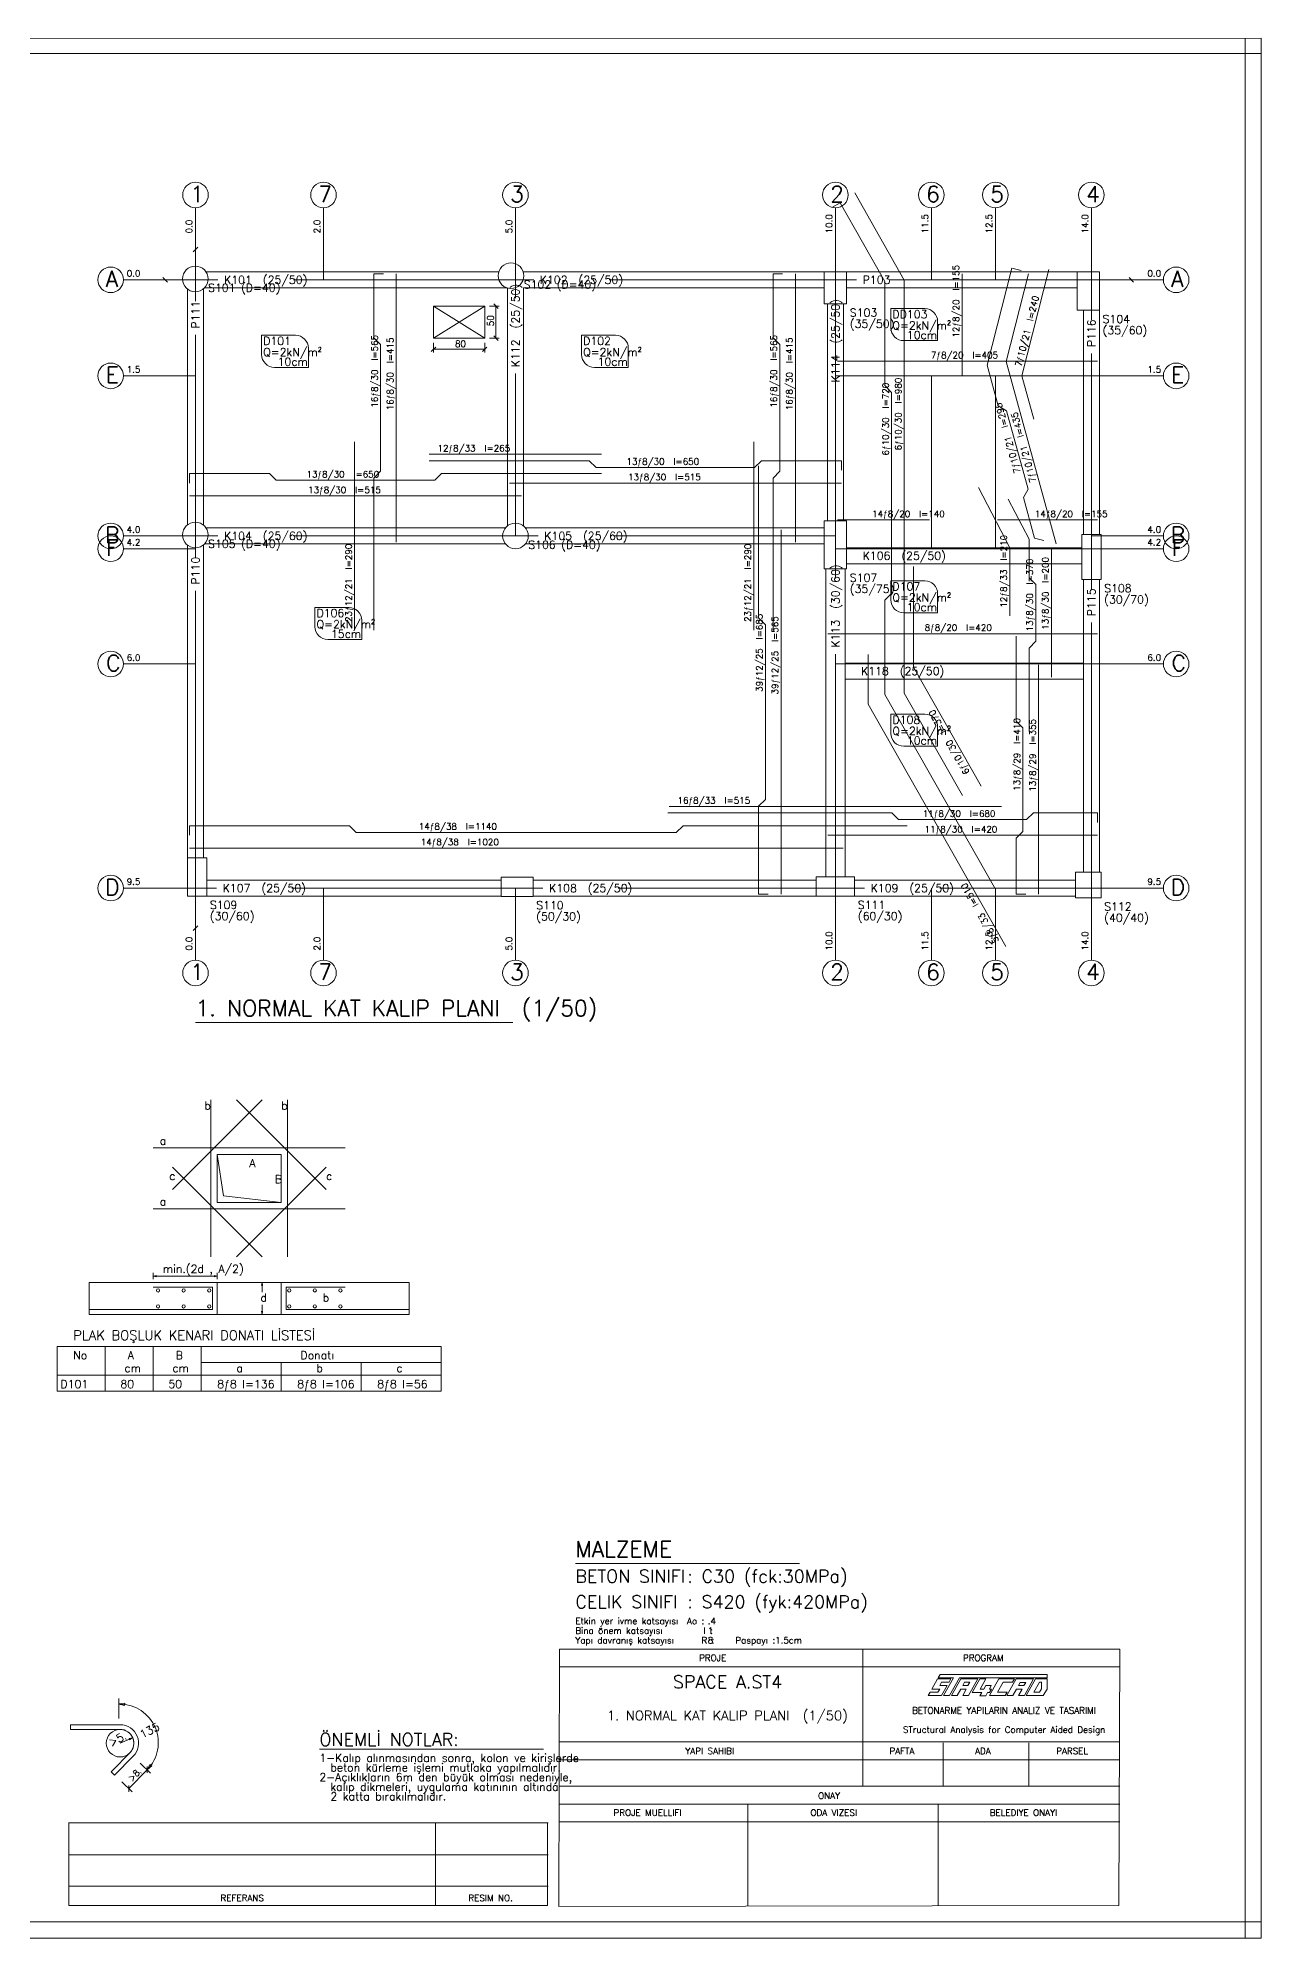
# Model space of a CAD drawing. Header units: inches. Extents: x 0 to 1.26, y 0 to 0.59.
# Drawn here: x 0.874 to 1.257, y 0 to 0.593 of the extents above; entities that cross this region are included whole.
import ezdxf

# ---------------------------------------------------------------- set-up
doc = ezdxf.new("R2010")
doc.units = ezdxf.units.IN
doc.header["$MEASUREMENT"] = 0
doc.linetypes.add('CENTER', pattern=[0.0065, 0.002, -0.001, 0.0005, -0.001, 0.002])
doc.linetypes.add('HIDDEN', pattern=[0.006, 0.002, -0.002, 0.002])
for name, color, linetype, lineweight in [('DONATI', 3, 'Continuous', 0), ('OLCU', 1, 'Continuous', 0), ('PENC2', 1, 'Continuous', 0), ('PENC3', 2, 'Continuous', 0), ('PENC4', 3, 'Continuous', 0), ('PEND2', 1, 'CENTER', 0), ('PENH2', 1, 'HIDDEN', 0)]:
    doc.layers.add(name, color=color, linetype=linetype, lineweight=lineweight)
doc.styles.add('RomanSTA', font='RomanSTA.ttf')

msp = doc.modelspace()

# ---------------------------------------------------------------- linework, layer by layer
at = {"layer": 'DONATI', "linetype": 'Continuous'}
for p, q in [((0.9163, 0.23377), (0.9443, 0.26177)), ((0.9283, 0.26177), (0.9283, 0.21277)), ((0.9643, 0.23377), (0.9363, 0.26177)), ((0.9523, 0.26177), (0.9523, 0.21277)), ((0.9103, 0.24677), (0.9703, 0.24677)), ((0.9443, 0.21277), (0.9163, 0.24077)), ((0.9363, 0.21277), (0.9643, 0.24077)), ((0.9103, 0.22777), (0.9703, 0.22777)), ((0.9103, 0.20327), (0.9288, 0.20327)), ((0.9288, 0.20327), (0.9288, 0.19627)), ((0.9518, 0.20327), (0.9518, 0.19627)), ((0.9703, 0.20327), (0.9518, 0.20327)), ((0.8903, 0.19627), (0.9288, 0.19627)), ((0.9518, 0.19627), (0.9903, 0.19627))]:
    msp.add_line(p, q, dxfattribs=at)
at = {"layer": 'DONATI'}
for points in [[(1.17318, 0.32813), (1.17318, 0.32813), (1.13894, 0.38839), (1.13894, 0.41789), (1.14106, 0.42001), (1.14106, 0.48276), (1.13894, 0.48489), (1.13894, 0.51739), (1.12496, 0.54199), (1.12235, 0.54051), (1.12235, 0.54051)], [(1.1632, 0.35686), (1.1632, 0.35686), (1.14502, 0.38886), (1.14502, 0.51786), (1.12956, 0.54507), (1.12956, 0.54507)], [(0.97923, 0.40852), (0.97923, 0.40852), (0.97923, 0.45602), (0.98135, 0.45814), (0.98135, 0.4977), (0.97923, 0.49982), (0.97923, 0.51982), (0.98223, 0.51982), (0.98223, 0.51982)], [(0.98623, 0.43604), (0.98623, 0.43604), (0.98623, 0.51984), (0.98623, 0.51984)], [(1.104, 0.40852), (1.104, 0.40852), (1.104, 0.45602), (1.10612, 0.45814), (1.10612, 0.4977), (1.104, 0.49982), (1.104, 0.51982), (1.107, 0.51982), (1.107, 0.51982)], [(1.111, 0.43604), (1.111, 0.43604), (1.111, 0.51984), (1.111, 0.51984)], [(1.16308, 0.48794), (1.16308, 0.48794), (1.16308, 0.51984), (1.16308, 0.51984)], [(1.18865, 0.43649), (1.18865, 0.43649), (1.18575, 0.43723), (1.18226, 0.44991), (1.18375, 0.45251), (1.17701, 0.47706), (1.1744, 0.47855), (1.17092, 0.49123), (1.17862, 0.52156), (1.18153, 0.52083), (1.18153, 0.52083)], [(1.19253, 0.43552), (1.19253, 0.43552), (1.17691, 0.49241), (1.18388, 0.51984), (1.18388, 0.51984)], [(1.18549, 0.47444), (1.18549, 0.47444), (1.18179, 0.48794), (1.19023, 0.52118), (1.19023, 0.52118)], [(1.1241, 0.49252), (1.1241, 0.49252), (1.2054, 0.49252), (1.2054, 0.49252)], [(0.97323, 0.40851), (0.97323, 0.40851), (0.97323, 0.46731), (0.97323, 0.46731)], [(0.99656, 0.46344), (0.99656, 0.46344), (1.05036, 0.46344), (1.05036, 0.46344)], [(1.098, 0.40851), (1.098, 0.40851), (1.098, 0.46731), (1.098, 0.46731)], [(0.92158, 0.45444), (0.92158, 0.45444), (0.92158, 0.45744), (0.94658, 0.45744), (0.9487, 0.45532), (0.99826, 0.45532), (1.00038, 0.45744), (1.05038, 0.45744), (1.05038, 0.45744)], [(0.99658, 0.46144), (0.99658, 0.46144), (1.04658, 0.46144), (1.0487, 0.45932), (1.09825, 0.45932), (1.10038, 0.46144), (1.12538, 0.46144), (1.12538, 0.45844), (1.12538, 0.45844)], [(1.1025, 0.32602), (1.1025, 0.32602), (1.0995, 0.32602), (1.0995, 0.35352), (1.10162, 0.35564), (1.10162, 0.4102), (1.0995, 0.41232), (1.0995, 0.45982), (1.0995, 0.45982)], [(1.02159, 0.45444), (1.02159, 0.45444), (1.12539, 0.45444), (1.12539, 0.45444)], [(1.178, 0.41296), (1.178, 0.41296), (1.178, 0.43421), (1.16821, 0.45306), (1.16821, 0.45306)], [(0.9216, 0.45044), (0.9216, 0.45044), (1.0254, 0.45044), (1.0254, 0.45044)], [(1.184, 0.37687), (1.184, 0.37687), (1.184, 0.4029), (1.18612, 0.40502), (1.18612, 0.42272), (1.184, 0.42485), (1.184, 0.43692), (1.17748, 0.44947), (1.17748, 0.44947)], [(1.1065, 0.32604), (1.1065, 0.32604), (1.1065, 0.43984), (1.1065, 0.43984)], [(1.1241, 0.44294), (1.1241, 0.44294), (1.1529, 0.44294), (1.1529, 0.44294)], [(1.1741, 0.44294), (1.1741, 0.44294), (1.2054, 0.44294), (1.2054, 0.44294)], [(1.191, 0.39384), (1.191, 0.39384), (1.191, 0.43394), (1.191, 0.43394)], [(1.16903, 0.35973), (1.16903, 0.35973), (1.14788, 0.39694), (1.14788, 0.42844), (1.14788, 0.42844)], [(1.12109, 0.4074), (1.12109, 0.4074), (1.20539, 0.4074), (1.20539, 0.4074)], [(1.183, 0.32602), (1.183, 0.32602), (1.18, 0.32602), (1.18, 0.34352), (1.18212, 0.34564), (1.18212, 0.378), (1.18, 0.38012), (1.18, 0.40662), (1.18, 0.40662)], [(1.17675, 0.3097), (1.17675, 0.3097), (1.13373, 0.38541), (1.13373, 0.40089), (1.13373, 0.40089)], [(1.187, 0.32604), (1.187, 0.32604), (1.187, 0.39764), (1.187, 0.39764)], [(1.07108, 0.35144), (1.07108, 0.35144), (1.14108, 0.35144), (1.1432, 0.34932), (1.18325, 0.34932), (1.18538, 0.35144), (1.20538, 0.35144), (1.20538, 0.34844), (1.20538, 0.34844)], [(1.07156, 0.35344), (1.07156, 0.35344), (1.17536, 0.35344), (1.17536, 0.35344)], [(0.92158, 0.34444), (0.92158, 0.34444), (0.92158, 0.34744), (0.97158, 0.34744), (0.9737, 0.34532), (1.07376, 0.34532), (1.07588, 0.34744), (1.14588, 0.34744), (1.14588, 0.34744)], [(1.12109, 0.34444), (1.12109, 0.34444), (1.20539, 0.34444), (1.20539, 0.34444)], [(0.9216, 0.34044), (0.9216, 0.34044), (1.1259, 0.34044), (1.1259, 0.34044)]]:
    msp.add_lwpolyline(points, dxfattribs=at)
for centre in [(0.9118, 0.20227), (0.9198, 0.20227), (0.9278, 0.20227), (0.9528, 0.20227), (0.9608, 0.20227), (0.9688, 0.20227), (0.9118, 0.19727), (0.9198, 0.19727), (0.9278, 0.19727), (0.9528, 0.19727), (0.9608, 0.19727), (0.9688, 0.19727)]:
    msp.add_circle(centre, 0.0005, dxfattribs=at)
at = {"layer": 'OLCU', "linetype": 'Continuous'}
for p, q in [((0.9235, 0.52594), (0.9235, 0.53044)), ((0.92279, 0.52673), (0.9242, 0.52814)), ((0.9155, 0.51794), (0.911, 0.51794)), ((0.9147, 0.51723), (0.91329, 0.51865)), ((1.2175, 0.51794), (1.213, 0.51794)), ((1.2167, 0.51723), (1.21529, 0.51865)), ((1.0181, 0.50903), (1.01669, 0.51045)), ((1.0184, 0.50974), (1.0154, 0.50974)), ((1.0174, 0.49974), (1.0174, 0.50974)), ((1.0184, 0.49974), (1.0154, 0.49974)), ((1.0181, 0.49903), (1.01669, 0.50045)), ((0.99719, 0.49553), (0.9986, 0.49695)), ((0.9979, 0.49524), (0.9979, 0.49824)), ((0.9979, 0.49624), (1.0139, 0.49624)), ((1.01319, 0.49553), (1.0146, 0.49695)), ((1.0139, 0.49524), (1.0139, 0.49824)), ((0.92279, 0.31473), (0.9242, 0.31614)), ((0.9235, 0.31394), (0.9235, 0.31844)), ((0.9103, 0.20777), (0.9103, 0.20577)), ((0.9303, 0.20777), (0.9303, 0.20577)), ((0.9103, 0.20677), (0.9303, 0.20677)), ((0.9443, 0.20477), (0.9443, 0.20177)), ((0.9443, 0.19777), (0.9443, 0.19477)), ((0.90371, 0.04565), (0.9005, 0.04875)), ((0.90264, 0.04665), (0.90838, 0.05255)), ((0.90265, 0.04565), (0.90264, 0.04765))]:
    msp.add_line(p, q, dxfattribs=at)
at = {"layer": 'PENC2', "linetype": 'Continuous'}
for p, q in [((0.9979, 0.50974), (1.0139, 0.49974)), ((1.0139, 0.50974), (0.9979, 0.49974)), ((1.14083, 0.50894), (1.15144, 0.50894)), ((1.14083, 0.50894), (1.14083, 0.50294)), ((1.15544, 0.50494), (1.15544, 0.49894)), ((0.94416, 0.5006), (0.95477, 0.5006)), ((0.94416, 0.5006), (0.94416, 0.4946)), ((1.04416, 0.5006), (1.05477, 0.5006)), ((1.04416, 0.5006), (1.04416, 0.4946)), ((1.14483, 0.49894), (1.15544, 0.49894)), ((0.95877, 0.4966), (0.95877, 0.4906)), ((1.05877, 0.4966), (1.05877, 0.4906)), ((0.94816, 0.4906), (0.95877, 0.4906)), ((1.04816, 0.4906), (1.05877, 0.4906)), ((1.14083, 0.42394), (1.15144, 0.42394)), ((1.14083, 0.42394), (1.14083, 0.41794)), ((0.96083, 0.4156), (0.97144, 0.4156)), ((0.96083, 0.4156), (0.96083, 0.4096)), ((1.15544, 0.41994), (1.15544, 0.41394)), ((0.97544, 0.4116), (0.97544, 0.4056)), ((1.14483, 0.41394), (1.15544, 0.41394)), ((0.96483, 0.4056), (0.97544, 0.4056)), ((1.14083, 0.38227), (1.15144, 0.38227)), ((1.14083, 0.38227), (1.14083, 0.37627)), ((1.15544, 0.37827), (1.15544, 0.37227)), ((1.14483, 0.37227), (1.15544, 0.37227)), ((0.9303, 0.24477), (0.9323, 0.23177)), ((0.9323, 0.23177), (0.9503, 0.22977)), ((0.9103, 0.20677), (0.91128, 0.20696)), ((0.9103, 0.20677), (0.91128, 0.20657)), ((0.9303, 0.20677), (0.92931, 0.20696)), ((0.9303, 0.20677), (0.92931, 0.20657)), ((0.9303, 0.20477), (0.9503, 0.20477)), ((0.9443, 0.20477), (0.9441, 0.20379)), ((0.9443, 0.20477), (0.94449, 0.20379)), ((0.9303, 0.19477), (0.9503, 0.19477)), ((0.9443, 0.19477), (0.9441, 0.19575)), ((0.9443, 0.19477), (0.94449, 0.19575)), ((0.9103, 0.18477), (0.9103, 0.17077)), ((0.9253, 0.18477), (0.9253, 0.17077)), ((0.9253, 0.17977), (1.0003, 0.17977)), ((0.9503, 0.17977), (0.9503, 0.17077)), ((0.9753, 0.17977), (0.9753, 0.17077)), ((0.89955, 0.07485), (0.89955, 0.06855)), ((0.89955, 0.07315), (0.90137, 0.07335)), ((0.90131, 0.07265), (0.89955, 0.07305)), ((0.90137, 0.07335), (0.90131, 0.07265)), ((0.90945, 0.05145), (0.90624, 0.05465)), ((0.90839, 0.05155), (0.90837, 0.05355)), ((0.90838, 0.05255), (0.90926, 0.05415)), ((0.90983, 0.05375), (0.90844, 0.05255)), ((0.90926, 0.05415), (0.90983, 0.05375))]:
    msp.add_line(p, q, dxfattribs=at)
at = {"layer": 'PENC2'}
msp.add_circle((0.89992, 0.06085), 0.00431, dxfattribs=at)
for centre, radius, start, end in [((1.15144, 0.50494), 0.004, 0, 90.00123), ((0.95477, 0.4966), 0.004, 0, 90.00123), ((1.05477, 0.4966), 0.004, 0, 90.00123), ((1.14483, 0.50294), 0.004, 180.00245, 270.00366), ((0.94816, 0.4946), 0.004, 180.00245, 270.00366), ((1.04816, 0.4946), 0.004, 180.00245, 270.00366), ((1.15144, 0.41994), 0.004, 0, 90.00123), ((0.97144, 0.4116), 0.004, 0, 90.00123), ((1.14483, 0.41794), 0.004, 180.00245, 270.00366), ((0.96483, 0.4096), 0.004, 180.00245, 270.00366), ((1.15144, 0.37827), 0.004, 0, 90.00123), ((1.14483, 0.37627), 0.004, 180.00245, 270.00366), ((0.89987, 0.06105), 0.01201, 315.00428, 90.00122)]:
    msp.add_arc(centre, radius, start, end, dxfattribs=at)
at = {"layer": 'PENC3', "linetype": 'Continuous'}
for p, q in [((0.841, 0.59335), (1.25651, 0.59347)), ((1.25651, 0), (1.25651, 0.59347)), ((0.841, 0.5886), (1.25651, 0.5886)), ((1.25151, 0), (1.25151, 0.59347)), ((0.92676, 0.52044), (1.01829, 0.52044)), ((1.02591, 0.52044), (1.12, 0.52044)), ((1.1235, 0.51794), (1.1235, 0.48794)), ((0.92631, 0.51544), (1.02079, 0.51544)), ((1.021, 0.51537), (1.021, 0.44106)), ((1.026, 0.51544), (1.12, 0.51544)), ((1.026, 0.51544), (1.026, 0.44106)), ((1.121, 0.51044), (1.121, 0.44264)), ((1.126, 0.51044), (1.126, 0.44264)), ((0.9979, 0.50974), (1.0139, 0.50974)), ((0.9979, 0.50974), (0.9979, 0.49974)), ((1.0139, 0.50974), (1.0139, 0.49974)), ((1.0139, 0.49974), (0.9979, 0.49974)), ((1.1235, 0.48794), (1.2035, 0.48794)), ((1.1235, 0.48794), (1.1235, 0.43394)), ((1.1235, 0.48794), (1.1535, 0.48794)), ((1.1535, 0.48794), (1.1535, 0.43394)), ((1.1735, 0.48794), (1.1735, 0.43394)), ((1.1735, 0.48794), (1.2035, 0.48794)), ((0.9268, 0.44044), (1.02037, 0.44044)), ((1.02662, 0.44044), (1.12, 0.44044)), ((0.92631, 0.43544), (1.02037, 0.43544)), ((1.02662, 0.43544), (1.12, 0.43544)), ((1.1235, 0.43394), (1.1535, 0.43394)), ((1.127, 0.43424), (1.2005, 0.43424)), ((1.1205, 0.42764), (1.1205, 0.33144)), ((1.1265, 0.42764), (1.1265, 0.33144)), ((1.127, 0.42924), (1.2005, 0.42924)), ((1.1265, 0.39824), (1.201, 0.39824)), ((1.1265, 0.39324), (1.201, 0.39324)), ((0.927, 0.33044), (1.019, 0.33044)), ((1.029, 0.33044), (1.1175, 0.33044)), ((1.1295, 0.33044), (1.1985, 0.33044)), ((0.927, 0.32544), (1.019, 0.32544)), ((1.029, 0.32544), (1.1175, 0.32544)), ((1.1295, 0.32544), (1.1985, 0.32544)), ((0.9303, 0.24477), (0.9503, 0.24477)), ((0.9303, 0.24477), (0.9303, 0.22977)), ((0.9503, 0.24477), (0.9503, 0.22977)), ((0.9303, 0.22977), (0.9503, 0.22977)), ((0.8903, 0.20477), (0.9303, 0.20477)), ((0.9303, 0.20477), (0.9303, 0.19477)), ((0.9503, 0.20477), (0.9903, 0.20477)), ((0.9503, 0.20477), (0.9503, 0.19477)), ((0.8903, 0.19477), (0.9303, 0.19477)), ((0.9503, 0.19477), (0.9903, 0.19477)), ((1.04222, 0.117), (1.11222, 0.117)), ((0.90003, 0.06655), (0.88443, 0.06655)), ((0.88443, 0.06655), (0.88443, 0.06515)), ((0.88442, 0.06515), (0.90007, 0.06515)), ((0.89992, 0.06085), (0.90377, 0.06255)), ((0.90377, 0.06255), (0.90272, 0.06235)), ((0.90272, 0.06235), (0.9029, 0.06195)), ((0.9029, 0.06195), (0.90377, 0.06255)), ((1.15722, 0.04765), (1.15722, 0.06092)), ((1.18399, 0.04765), (1.18399, 0.06092)), ((0.89711, 0.05195), (0.90329, 0.05815)), ((0.90406, 0.05675), (0.89822, 0.05085)), ((0.96222, 0.059), (1.03222, 0.059)), ((0.89822, 0.05085), (0.89711, 0.05195)), ((1.09616, 0.01008), (1.09616, 0.04165)), ((1.15559, 0.01008), (1.15559, 0.04165)), ((0.88376, 0.036), (1.03376, 0.036)), ((0.88376, 0.026), (1.03376, 0.026)), ((0.841, 0.005), (1.25651, 0.005)), ((0.841, 0), (1.25651, 0))]:
    msp.add_line(p, q, dxfattribs=at)
at = {"layer": 'PENC3'}
for centre in [(0.9235, 0.54444), (0.9635, 0.54444), (1.0235, 0.54444), (1.1235, 0.54444), (1.1535, 0.54444), (1.1735, 0.54444), (1.2035, 0.54444), (0.897, 0.51794), (1.23, 0.51794), (0.897, 0.48794), (1.23, 0.48794), (0.897, 0.43794), (1.23, 0.43794), (0.897, 0.43394), (1.23, 0.43394), (0.897, 0.39794), (1.23, 0.39794), (0.897, 0.32794), (1.23, 0.32794), (0.9235, 0.30144), (0.9635, 0.30144), (1.0235, 0.30144), (1.1235, 0.30144), (1.1535, 0.30144), (1.1735, 0.30144), (1.2035, 0.30144)]:
    msp.add_circle(centre, 0.004, dxfattribs=at)
for centre, radius in [((0.89997, 0.06085), 0.00575), ((0.89992, 0.06085), 0.00431)]:
    msp.add_arc(centre, radius, 315.00428, 90.00122, dxfattribs=at)
at = {"layer": 'PENC4', "linetype": 'Continuous'}
for p, q in [((1.12, 0.52044), (1.127, 0.52044)), ((1.12, 0.52044), (1.12, 0.51044)), ((1.127, 0.52044), (1.199, 0.52044)), ((1.127, 0.52044), (1.127, 0.51044)), ((1.199, 0.52044), (1.206, 0.52044)), ((1.199, 0.52044), (1.199, 0.50844)), ((1.206, 0.52044), (1.206, 0.50844)), ((0.921, 0.51505), (0.921, 0.44139)), ((0.926, 0.51514), (0.926, 0.44133)), ((1.12, 0.51044), (1.127, 0.51044)), ((1.127, 0.51544), (1.199, 0.51544)), ((1.199, 0.50844), (1.206, 0.50844)), ((1.201, 0.50844), (1.201, 0.43834)), ((1.206, 0.50844), (1.206, 0.43834)), ((1.12, 0.44264), (1.127, 0.44264)), ((1.12, 0.44264), (1.12, 0.42764)), ((1.127, 0.44264), (1.127, 0.42764)), ((0.921, 0.43508), (0.921, 0.33744)), ((0.926, 0.43515), (0.926, 0.33744)), ((1.2005, 0.43834), (1.2065, 0.43834)), ((1.2005, 0.43834), (1.2005, 0.42434)), ((1.2065, 0.43834), (1.2065, 0.42434)), ((1.12, 0.42764), (1.127, 0.42764)), ((1.2005, 0.42434), (1.2065, 0.42434)), ((1.201, 0.42434), (1.201, 0.33294)), ((1.206, 0.42434), (1.206, 0.33294)), ((0.921, 0.33744), (0.927, 0.33744)), ((0.921, 0.33744), (0.921, 0.32544)), ((0.927, 0.33744), (0.927, 0.32544)), ((1.1985, 0.33294), (1.2065, 0.33294)), ((1.1985, 0.33294), (1.1985, 0.32494)), ((1.2065, 0.33294), (1.2065, 0.32494)), ((1.019, 0.33134), (1.029, 0.33134)), ((1.019, 0.33134), (1.019, 0.32534)), ((1.029, 0.33134), (1.029, 0.32534)), ((1.1175, 0.33144), (1.1295, 0.33144)), ((1.1175, 0.33144), (1.1175, 0.32544)), ((1.1295, 0.33144), (1.1295, 0.32544)), ((0.921, 0.32544), (0.927, 0.32544)), ((1.019, 0.32534), (1.029, 0.32534)), ((1.1175, 0.32544), (1.1295, 0.32544)), ((1.1985, 0.32494), (1.2065, 0.32494)), ((0.9235, 0.28594), (1.02267, 0.28594)), ((0.8803, 0.18477), (1.0003, 0.18477)), ((0.8803, 0.18477), (0.8803, 0.17077)), ((0.8953, 0.18477), (0.8953, 0.17077)), ((1.0003, 0.18477), (1.0003, 0.17077)), ((0.8803, 0.17577), (1.0003, 0.17577)), ((0.8803, 0.17077), (1.0003, 0.17077)), ((1.03722, 0.0902), (1.03702, 0.0098)), ((1.03722, 0.0902), (1.21242, 0.0902)), ((1.13202, 0.09), (1.13202, 0.0474)), ((1.21242, 0.0902), (1.21202, 0.0102)), ((1.03722, 0.08465), (1.21242, 0.08465)), ((1.15367, 0.07777), (1.1554, 0.08092)), ((1.15615, 0.07777), (1.15367, 0.07777)), ((1.1554, 0.08092), (1.1596, 0.08092)), ((1.15547, 0.07679), (1.15615, 0.07777)), ((1.15562, 0.08129), (1.15622, 0.08227)), ((1.16035, 0.08129), (1.15562, 0.08129)), ((1.15667, 0.07987), (1.15615, 0.07882)), ((1.15615, 0.07882), (1.1584, 0.07882)), ((1.15622, 0.08227), (1.18967, 0.08227)), ((1.159, 0.07987), (1.15667, 0.07987)), ((1.1584, 0.07882), (1.15667, 0.07574)), ((1.15727, 0.07574), (1.16035, 0.08129)), ((1.1596, 0.08092), (1.159, 0.07987)), ((1.1623, 0.08129), (1.15915, 0.07574)), ((1.15975, 0.07574), (1.16267, 0.08092)), ((1.16267, 0.07777), (1.16155, 0.07574)), ((1.18967, 0.08129), (1.1623, 0.08129)), ((1.16267, 0.08092), (1.168, 0.08092)), ((1.1644, 0.07777), (1.16267, 0.07777)), ((1.16387, 0.07987), (1.16327, 0.07882)), ((1.16327, 0.07882), (1.16492, 0.07882)), ((1.16327, 0.07574), (1.1644, 0.07777)), ((1.16552, 0.07987), (1.16387, 0.07987)), ((1.16492, 0.07882), (1.16552, 0.07987)), ((1.168, 0.08092), (1.16507, 0.07574)), ((1.16627, 0.07672), (1.1686, 0.08092)), ((1.1686, 0.08092), (1.17047, 0.08092)), ((1.17047, 0.08092), (1.16875, 0.07777)), ((1.16875, 0.07777), (1.16987, 0.07777)), ((1.16987, 0.07777), (1.17047, 0.07882)), ((1.17047, 0.07882), (1.1722, 0.07882)), ((1.1722, 0.07882), (1.1716, 0.07777)), ((1.1716, 0.07777), (1.17227, 0.07777)), ((1.17167, 0.07574), (1.1746, 0.08092)), ((1.17227, 0.07777), (1.17167, 0.07672)), ((1.17587, 0.07987), (1.17415, 0.07679)), ((1.1746, 0.08092), (1.17947, 0.08092)), ((1.17887, 0.07987), (1.17587, 0.07987)), ((1.17707, 0.07574), (1.18, 0.08092)), ((1.17947, 0.08092), (1.17887, 0.07987)), ((1.18007, 0.07777), (1.17895, 0.07574)), ((1.18, 0.08092), (1.1854, 0.08092)), ((1.18187, 0.07777), (1.18007, 0.07777)), ((1.18127, 0.07979), (1.18067, 0.07882)), ((1.18067, 0.07882), (1.1824, 0.07882)), ((1.18067, 0.07574), (1.18187, 0.07777)), ((1.183, 0.07979), (1.18127, 0.07979)), ((1.1824, 0.07882), (1.183, 0.07979)), ((1.1854, 0.08092), (1.18255, 0.07574)), ((1.18307, 0.07574), (1.186, 0.08092)), ((1.18727, 0.07987), (1.18555, 0.07679)), ((1.186, 0.08092), (1.18967, 0.08092)), ((1.18787, 0.07987), (1.18727, 0.07987)), ((1.18727, 0.07679), (1.18787, 0.07784)), ((1.18787, 0.07784), (1.18787, 0.07987)), ((1.18967, 0.07777), (1.18847, 0.07574)), ((1.18967, 0.08227), (1.18967, 0.08129)), ((1.18967, 0.08092), (1.18967, 0.07777)), ((1.15247, 0.07574), (1.15307, 0.07679)), ((1.15667, 0.07574), (1.15247, 0.07574)), ((1.15307, 0.07679), (1.15547, 0.07679)), ((1.15915, 0.07574), (1.15727, 0.07574)), ((1.16155, 0.07574), (1.15975, 0.07574)), ((1.16507, 0.07574), (1.16327, 0.07574)), ((1.16927, 0.07672), (1.16627, 0.07672)), ((1.16867, 0.07567), (1.16927, 0.07672)), ((1.17047, 0.07567), (1.16867, 0.07567)), ((1.17107, 0.07672), (1.17047, 0.07567)), ((1.17167, 0.07672), (1.17107, 0.07672)), ((1.17655, 0.07574), (1.17167, 0.07574)), ((1.17415, 0.07679), (1.17715, 0.07679)), ((1.17715, 0.07679), (1.17655, 0.07574)), ((1.17895, 0.07574), (1.17707, 0.07574)), ((1.18255, 0.07574), (1.18067, 0.07574)), ((1.18847, 0.07574), (1.18307, 0.07574)), ((1.18555, 0.07679), (1.18727, 0.07679)), ((1.03722, 0.06123), (1.21222, 0.06123)), ((1.03722, 0.05568), (1.21222, 0.05568)), ((1.03722, 0.0474), (1.21242, 0.0474)), ((1.03722, 0.04185), (1.21242, 0.04185)), ((0.88396, 0.036), (0.88396, 0.0102)), ((0.99856, 0.036), (0.99856, 0.01)), ((1.03356, 0.0102), (1.03356, 0.036)), ((1.03722, 0.03629), (1.21242, 0.03629)), ((0.88376, 0.0162), (1.03376, 0.0162)), ((0.88396, 0.0102), (1.03356, 0.0102)), ((1.03702, 0.0098), (1.21202, 0.0102))]:
    msp.add_line(p, q, dxfattribs=at)
at = {"layer": 'PENC4'}
for centre in [(1.0221, 0.51922), (0.92344, 0.51822), (0.92346, 0.43824), (1.0235, 0.43794)]:
    msp.add_circle(centre, 0.004, dxfattribs=at)
at = {"layer": 'PEND2', "linetype": 'CENTER'}
for p, q in [((0.9235, 0.54044), (0.9235, 0.51794)), ((0.9635, 0.54044), (0.9635, 0.51794)), ((1.0235, 0.54044), (1.0235, 0.51794)), ((1.1235, 0.54044), (1.1235, 0.51794)), ((1.1535, 0.54044), (1.1535, 0.51794)), ((1.1735, 0.54044), (1.1735, 0.51794)), ((1.2035, 0.54044), (1.2035, 0.51794)), ((0.901, 0.51794), (0.9235, 0.51794)), ((0.9235, 0.51794), (0.93052, 0.51794)), ((0.9235, 0.51123), (0.9235, 0.51794)), ((0.95408, 0.51794), (1.0235, 0.51794)), ((1.0235, 0.51794), (1.0292, 0.51794)), ((1.0235, 0.51223), (1.0235, 0.51794)), ((1.05277, 0.51794), (1.1235, 0.51794)), ((1.1235, 0.51794), (1.13009, 0.51794)), ((1.1235, 0.50745), (1.1235, 0.51794)), ((1.1406, 0.51794), (1.2035, 0.51794)), ((1.2035, 0.50545), (1.2035, 0.51794)), ((1.226, 0.51794), (1.2035, 0.51794)), ((0.9235, 0.43794), (0.9235, 0.50073)), ((1.2035, 0.43394), (1.2035, 0.49494)), ((0.901, 0.48794), (0.9235, 0.48794)), ((1.0235, 0.43794), (1.0235, 0.48867)), ((1.226, 0.48794), (1.2035, 0.48794)), ((1.1235, 0.43794), (1.1235, 0.48389)), ((0.901, 0.43794), (0.9235, 0.43794)), ((0.901, 0.43394), (0.9235, 0.43394)), ((0.9235, 0.43794), (0.93052, 0.43794)), ((0.9235, 0.43125), (0.9235, 0.43794)), ((0.95411, 0.43794), (1.0235, 0.43794)), ((1.0235, 0.43794), (1.03058, 0.43794)), ((1.05416, 0.43794), (1.1235, 0.43794)), ((1.1235, 0.42465), (1.1235, 0.43794)), ((1.1235, 0.43394), (1.2035, 0.43394)), ((1.226, 0.43794), (1.2035, 0.43794)), ((1.2035, 0.42135), (1.2035, 0.43394)), ((1.226, 0.43394), (1.2035, 0.43394)), ((0.9235, 0.32794), (0.9235, 0.42075)), ((1.2035, 0.32794), (1.2035, 0.41086)), ((0.901, 0.39794), (0.9235, 0.39794)), ((1.1235, 0.32794), (1.1235, 0.40105)), ((1.1235, 0.39794), (1.2035, 0.39794)), ((1.226, 0.39794), (1.2035, 0.39794)), ((0.901, 0.32794), (0.9235, 0.32794)), ((0.9235, 0.32794), (0.93009, 0.32794)), ((0.9235, 0.30544), (0.9235, 0.32794)), ((0.95365, 0.32794), (1.0235, 0.32794)), ((0.9635, 0.30544), (0.9635, 0.32794)), ((1.0235, 0.32794), (1.03207, 0.32794)), ((1.0235, 0.30544), (1.0235, 0.32794)), ((1.05564, 0.32794), (1.1235, 0.32794)), ((1.1235, 0.32794), (1.13257, 0.32794)), ((1.1235, 0.30544), (1.1235, 0.32794)), ((1.1535, 0.30544), (1.1535, 0.32794)), ((1.15613, 0.32794), (1.2035, 0.32794)), ((1.1735, 0.30544), (1.1735, 0.32794)), ((1.2035, 0.30544), (1.2035, 0.32794)), ((1.226, 0.32794), (1.2035, 0.32794))]:
    msp.add_line(p, q, dxfattribs=at)
at = {"layer": 'PENH2', "linetype": 'HIDDEN'}
for p, q in [((0.8903, 0.20477), (0.8903, 0.19477)), ((0.9903, 0.20477), (0.9903, 0.19477))]:
    msp.add_line(p, q, dxfattribs=at)

# ---------------------------------------------------------------- texts
at = {"layer": 'DONATI', "style": 'RomanSTA'}
for s, p in [('& 2- .100000004749745- 1- 0- 0', (1.1241, 0.49252)), ('& 2- .100000004749745- 1- 0- 0', (1.16308, 0.48794)), ('& 1- .100000004749745- 1- 5- 0', (1.02159, 0.45444)), ('& 1- .100000004749745- 1- 0- 5', (0.9216, 0.45044)), ('& 4- .100000004749745- 1- 0- 0', (1.17409, 0.44794)), ('& 2- .100000004749745- 1- 0- 0', (1.1241, 0.44294)), ('& 2- .100000004749745- 1- 0- 0', (1.1741, 0.44294)), ('& 1- .100000004749745- 1- 5.5- 0', (0.98623, 0.43604)), ('& 1- .100000004749745- 1- 5.5- 0', (1.111, 0.43604)), ('& 1- .100000004749745- 1- 0- 0', (1.19253, 0.43552)), ('& 2- .100000004749745- 1- 0- 0', (1.12109, 0.4074)), ('& 1- .100000004749745- 1- 3.39- 0', (1.14502, 0.39186)), ('& 1- .100000004749745- 1- 3.39- 3.428464', (1.191, 0.39384)), ('& 1- .100000004749745- 1- 10- 0', (1.12109, 0.34444)), ('& 1- .150000001303852- 1- 0- 4', (0.9216, 0.34044)), ('& 1- .150000001303852- 1- 0- 4', (1.1065, 0.32604)), ('& 1- .100000004749745- 1- 0- 1.8', (1.187, 0.32604))]:
    msp.add_text(s, height=0.00000001, dxfattribs=at).set_placement(p)
at = {"layer": 'OLCU', "style": 'RomanSTA'}
for s, p in [('0.0', (0.9225, 0.53244)), ('2.0', (0.9625, 0.53244)), ('5.0', (1.0225, 0.53244)), ('10.0', (1.1225, 0.53244)), ('11.5', (1.1525, 0.53244)), ('12.5', (1.1725, 0.53244)), ('14.0', (1.2025, 0.53244)), ('50', (1.0167, 0.50345)), ('0.0', (0.9225, 0.30844)), ('2.0', (0.9625, 0.30844)), ('5.0', (1.0225, 0.30844)), ('10.0', (1.1225, 0.30844)), ('11.5', (1.1525, 0.30844)), ('12.5', (1.1725, 0.30844)), ('14.0', (1.2025, 0.30844))]:
    msp.add_text(s, height=0.002, rotation=90.00123, dxfattribs=at).set_placement(p)
for s, p in [('0.0', (0.902, 0.51894)), ('0.0', (1.221, 0.51894)), ('80', (1.0046, 0.49694)), ('1.5', (0.902, 0.48894)), ('1.5', (1.221, 0.48894)), ('4.0', (0.902, 0.43894)), ('4.0', (1.221, 0.43894)), ('4.2', (0.902, 0.43494)), ('4.2', (1.221, 0.43494)), ('6.0', (0.902, 0.39894)), ('6.0', (1.221, 0.39894)), ('9.5', (0.902, 0.32894)), ('9.5', (1.221, 0.32894))]:
    msp.add_text(s, height=0.002, dxfattribs=at).set_placement(p)
at = {"layer": 'PENC2', "style": 'RomanSTA'}
for s, height, rotation, p in [(' 12ƒ8/20  l=155', 0.002, 90.00123, (1.16219, 0.49851)), (' 7ƒ10/21  l=240', 0.002, 75.75299, (1.18123, 0.48933)), (' 16ƒ8/30  l=565', 0.002, 90.00123, (0.98047, 0.47664)), (' 16ƒ8/30  l=415', 0.002, 90.00123, (0.98535, 0.47583)), (' 16ƒ8/30  l=565', 0.002, 90.00123, (1.10523, 0.47664)), (' 16ƒ8/30  l=415', 0.002, 90.00123, (1.11011, 0.47583)), (' 6ƒ10/30  l=980', 0.002, 90.00123, (1.14413, 0.46329)), (' 6ƒ10/30  l=720', 0.002, 90.00123, (1.14018, 0.4617)), (' 7ƒ10/21  l=295', 0.002, 105.35744, (1.18172, 0.45653)), (' 7ƒ10/21  l=435', 0.002, 105.35744, (1.18666, 0.45356)), (' 23ƒ12/21  l=290', 0.002, 90.00123, (0.97235, 0.40971)), (' 23ƒ12/21  l=290', 0.002, 90.00123, (1.09711, 0.40971)), (' 12ƒ8/33  l=210', 0.002, 90.00123, (1.17711, 0.41417)), (' 13ƒ8/30  l=370', 0.002, 90.00123, (1.18523, 0.40676)), (' 13ƒ8/30  l=200', 0.002, 90.00123, (1.19011, 0.40728)), (' 39ƒ12/25  l=685', 0.002, 90.00123, (1.10073, 0.38785)), (' 39ƒ12/25  l=565', 0.002, 90.00123, (1.10561, 0.38705)), (' 6ƒ10/30  l=370', 0.002, 119.60568, (1.16618, 0.36295)), (' 13ƒ8/29  l=410', 0.002, 90.00123, (1.18123, 0.35694)), (' 13ƒ8/29  l=355', 0.002, 90.00123, (1.18611, 0.35669)), (' 5ƒ8/33  l=510', 0.002, 119.60568, (1.17538, 0.31031)), ('135', 0.0025, 27.00037, (0.90687, 0.06225)), ('>5‚', 0.0025, 27.00037, (0.8972, 0.05975))]:
    msp.add_text(s, height=height, rotation=rotation, dxfattribs=at).set_placement(p)
for s, p in [(' 7ƒ8/20  l=405', (1.15196, 0.49341)), (' 12ƒ8/33  l=265', (0.99777, 0.46432)), (' 13ƒ8/30  l=650', (0.95682, 0.4562)), (' 13ƒ8/30  l=650', (1.05682, 0.4602)), (' 13ƒ8/30  l=515', (1.05733, 0.45532)), (' 13ƒ8/30  l=515', (0.95733, 0.45132)), (' 14ƒ8/20  l=140', (1.13358, 0.44382)), (' 14ƒ8/20  l=155', (1.18446, 0.44382)), (' 8ƒ8/20  l=420', (1.15001, 0.40829)), (' 16ƒ8/33  l=515', (1.07277, 0.35432)), (' 11ƒ8/30  l=680', (1.14942, 0.3502)), (' 14ƒ8/38  l=1140', (0.99192, 0.3462)), (' 11ƒ8/30  l=420', (1.15001, 0.34532)), (' 14ƒ8/38  l=1020', (0.99251, 0.34132))]:
    msp.add_text(s, height=0.002, dxfattribs=at).set_placement(p)
at = {"layer": 'PENC3', "style": 'RomanSTA'}
for s, height, p in [('S101 (D=40)', 0.0025, (0.92744, 0.51422)), ('K101  (25/50)', 0.0025, (0.93244, 0.51669)), ('S102 (D=40)', 0.0025, (1.0261, 0.51522)), ('K102  (25/50)', 0.0025, (1.0311, 0.51669)), ('P103', 0.0025, (1.132, 0.51669)), ('S103', 0.0025, (1.128, 0.50644)), ('(35/50)', 0.0025, (1.128, 0.50294)), ('Q=2kN/m²', 0.0025, (1.14133, 0.50244)), ('DD103', 0.0025, (1.14133, 0.50594)), ('S104', 0.0025, (1.207, 0.50444)), ('D101', 0.0025, (0.94466, 0.4976)), ('D102', 0.0025, (1.04466, 0.4976)), ('10cm', 0.0025, (1.14583, 0.49944)), ('(35/60)', 0.0025, (1.207, 0.50094)), ('Q=2kN/m²', 0.0025, (0.94466, 0.4941)), ('10cm', 0.0025, (0.94916, 0.4911)), ('Q=2kN/m²', 0.0025, (1.04466, 0.4941)), ('10cm', 0.0025, (1.04916, 0.4911)), ('K104  (25/60)', 0.0025, (0.93244, 0.43669)), ('K105  (25/60)', 0.0025, (1.0325, 0.43669)), ('S105 (D=40)', 0.0025, (0.92746, 0.43424)), ('S106 (D=40)', 0.0025, (1.0275, 0.43394)), ('K106  (25/50)', 0.0025, (1.132, 0.43049)), ('S107', 0.0025, (1.128, 0.42364)), ('(35/75)', 0.0025, (1.128, 0.42014)), ('D107', 0.0025, (1.14133, 0.42094)), ('S108', 0.0025, (1.2075, 0.42034)), ('Q=2kN/m²', 0.0025, (1.14133, 0.41744)), ('10cm', 0.0025, (1.14583, 0.41444)), ('(30/70)', 0.0025, (1.2075, 0.41684)), ('Q=2kN/m²', 0.0025, (0.96133, 0.4091)), ('D106', 0.0025, (0.96133, 0.4126)), ('15cm', 0.0025, (0.96583, 0.4061)), ('K118  (25/50)', 0.0025, (1.1315, 0.39449)), ('D108', 0.0025, (1.14133, 0.37927)), ('Q=2kN/m²', 0.0025, (1.14133, 0.37577)), ('10cm', 0.0025, (1.14583, 0.37277)), ('K107  (25/50)', 0.0025, (0.932, 0.32669)), ('K108  (25/50)', 0.0025, (1.034, 0.32669)), ('K109  (25/50)', 0.0025, (1.1345, 0.32669)), ('S109', 0.0025, (0.928, 0.32144)), ('(30/60)', 0.0025, (0.928, 0.31794)), ('S110', 0.0025, (1.03, 0.32134)), ('(50/30)', 0.0025, (1.03, 0.31784)), ('S111', 0.0025, (1.1305, 0.32144)), ('(60/30)', 0.0025, (1.1305, 0.31794)), ('S112', 0.0025, (1.2075, 0.32094)), ('(40/40)', 0.0025, (1.2075, 0.31744)), ('b', 0.0025, (0.9263, 0.25877)), ('b', 0.0025, (0.9503, 0.25877)), ('a', 0.0025, (0.9123, 0.24777)), ('c', 0.0025, (0.9153, 0.23677)), ('A', 0.0025, (0.9403, 0.24077)), ('B', 0.0025, (0.9483, 0.23577)), ('c', 0.0025, (0.9643, 0.23677)), ('a', 0.0025, (0.9123, 0.22877)), ('min.(2d , A/2)', 0.0025, (0.9133, 0.20777)), ('d', 0.0025, (0.9438, 0.19877)), ('b', 0.0025, (0.9633, 0.19877)), ('No', 0.0025, (0.8853, 0.18077)), ('cm', 0.0025, (0.9013, 0.17677)), ('A', 0.0025, (0.9023, 0.18077)), ('cm', 0.0025, (0.9163, 0.17677)), ('B', 0.0025, (0.9173, 0.18077)), ('a', 0.0025, (0.9363, 0.17677)), ('Donatı', 0.0025, (0.9563, 0.18077)), ('b', 0.0025, (0.9613, 0.17677)), ('c', 0.0025, (0.9863, 0.17677)), ('D101', 0.0025, (0.8813, 0.17177)), (' 80', 0.0025, (0.8983, 0.17177)), (' 50', 0.0025, (0.9133, 0.17177)), ('8ƒ8 l=136', 0.0025, (0.9303, 0.17177)), ('8ƒ8 l=106', 0.0025, (0.9553, 0.17177)), ('8ƒ8 l=56', 0.0025, (0.9803, 0.17177)), ('BETON SINIFI', 0.004, (1.04222, 0.111)), ('CELIK SINIFI', 0.004, (1.04222, 0.103)), ('Etkin yer ivme katsayısı  Ao :', 0.002, (1.04222, 0.098)), ('Bina önem katsayısı       I :', 0.002, (1.04222, 0.095)), (' .4', 0.002, (1.08222, 0.098)), (' 1', 0.002, (1.08222, 0.095)), ('Yapı davranış katsayısı    R :', 0.002, (1.04222, 0.092)), (' 8', 0.002, (1.08222, 0.092)), ('Paspayı :1.5cm', 0.002, (1.09222, 0.092)), ('PROJE', 0.002, (1.08089, 0.0865)), ('PROGRAM', 0.002, (1.16335, 0.0865)), ('1. NORMAL KAT KALIP PLANI  (1/50)', 0.003, (1.05207, 0.068)), ('BETONARME YAPILARIN ANALIZ VE TASARIMI', 0.002, (1.14747, 0.07007)), ('STructural Analysis for Computer Aided Design', 0.002, (1.1446, 0.06407)), ('YAPI SAHIBI', 0.002, (1.0766, 0.05742)), ('PAFTA', 0.002, (1.14038, 0.05742)), ('ADA', 0.002, (1.16714, 0.05742)), ('PARSEL', 0.002, (1.19252, 0.05742)), ('1-Kalıp alınmasından sonra, kolon ve kirişlerde', 0.0025, (0.96222, 0.055)), ('  beton kürleme işlemi mutlaka yapılmalıdır.', 0.0025, (0.96222, 0.052)), ('2-Açıklıkların 6m den büyük olması nedeniyle,', 0.0025, (0.96222, 0.049)), ('  kalıp dikmeleri, uygulama katınının altında', 0.0025, (0.96222, 0.046)), ('  2 katta bırakılmalıdır.', 0.0025, (0.96222, 0.043)), ('ONAY', 0.002, (1.11809, 0.04343)), ('PROJE MUELLIFI', 0.002, (1.05416, 0.03815)), ('ODA VIZESI', 0.002, (1.1157, 0.03815)), ('BELEDIYE ONAYI', 0.002, (1.17173, 0.03815)), ('REFERANS', 0.002, (0.93133, 0.0115)), ('RESIM NO.', 0.002, (1.00879, 0.0115))]:
    msp.add_text(s, height=height, dxfattribs=at).set_placement(p)
for s, height, rotation, p in [('P111', 0.0025, 90.00123, (0.92475, 0.50272)), ('K112  (25/50)', 0.0025, 90.00123, (1.02475, 0.49065)), ('K114  (25/50)', 0.0025, 90.00123, (1.12475, 0.48588)), ('P116', 0.0025, 90.00123, (1.20475, 0.49692)), ('P110', 0.0025, 90.00123, (0.92475, 0.42274)), ('K113  (30/60)', 0.0025, 90.00123, (1.12475, 0.40304)), ('P115', 0.0025, 90.00123, (1.20475, 0.41285)), ('>8‚', 0.002, 45.00061, (0.90364, 0.04875))]:
    msp.add_text(s, height=height, rotation=rotation, dxfattribs=at).set_placement(p)
at = {"layer": 'PENC4', "style": 'RomanSTA'}
for s, height, p in [('1', 0.005, (0.92188, 0.54224)), ('7', 0.005, (0.96188, 0.54224)), ('3', 0.005, (1.02187, 0.54224)), ('2', 0.005, (1.12187, 0.54224)), ('6', 0.005, (1.15186, 0.54224)), ('5', 0.005, (1.17189, 0.54224)), ('4', 0.005, (1.20188, 0.54224)), ('A', 0.005, (0.89545, 0.51574)), ('A', 0.005, (1.22845, 0.51574)), ('E', 0.005, (0.89545, 0.48574)), ('E', 0.005, (1.22845, 0.48574)), ('B', 0.005, (0.89527, 0.43574)), ('B', 0.005, (1.22827, 0.43574)), ('F', 0.005, (0.89556, 0.43174)), ('F', 0.005, (1.22856, 0.43174)), ('C', 0.005, (0.89556, 0.39574)), ('C', 0.005, (1.22856, 0.39574)), ('D', 0.005, (0.89527, 0.32574)), ('D', 0.005, (1.22827, 0.32574)), ('1', 0.005, (0.92188, 0.29924)), ('7', 0.005, (0.96188, 0.29924)), ('3', 0.005, (1.02187, 0.29924)), ('2', 0.005, (1.12187, 0.29924)), ('6', 0.005, (1.15186, 0.29924)), ('5', 0.005, (1.17189, 0.29924)), ('4', 0.005, (1.20188, 0.29924)), ('1. NORMAL KAT KALIP PLANI  (1/50)', 0.005, (0.9235, 0.28794)), ('PLAK BOŞLUK KENARI DONATI LİSTESİ', 0.003, (0.8853, 0.18677)), ('MALZEME', 0.005, (1.04222, 0.119)), (': C30 (fck:30MPa)', 0.004, (1.07722, 0.111)), (': S420 (fyk:420MPa)', 0.004, (1.07722, 0.103)), ('SPACE A.ST4', 0.004, (1.07272, 0.078)), ('ÖNEMLİ NOTLAR:', 0.004, (0.96222, 0.06))]:
    msp.add_text(s, height=height, dxfattribs=at).set_placement(p)

doc.saveas('drawing.dxf')
